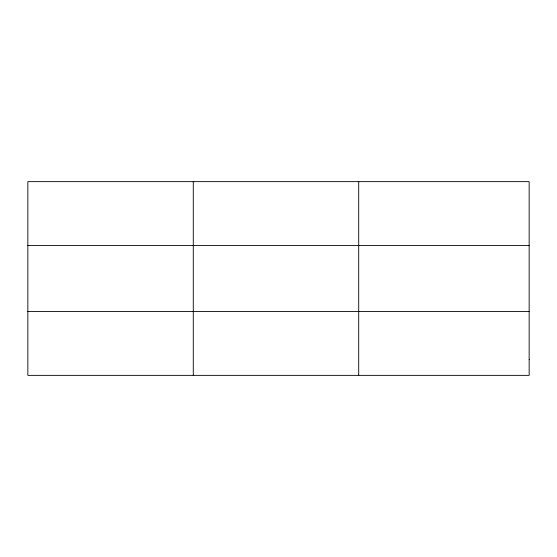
<?xml version="1.0" encoding="UTF-8"?>
<svg xmlns="http://www.w3.org/2000/svg" width="557" height="557" viewBox="0 0 557 557"><rect width="100%" height="100%" fill="white"/><g stroke="black" fill="none" stroke-linecap="round" stroke-linejoin="round"><path stroke-width="0.84" d="M193.279 375.362L193.279 181.638M358.708 375.362L358.708 181.638M27.85 245.567L529.15 245.567M27.85 311.433L529.15 311.433M529.15 359.376L529.15 375.362L27.85 375.362L27.85 181.638L529.15 181.638L529.15 359.376"/></g></svg>
